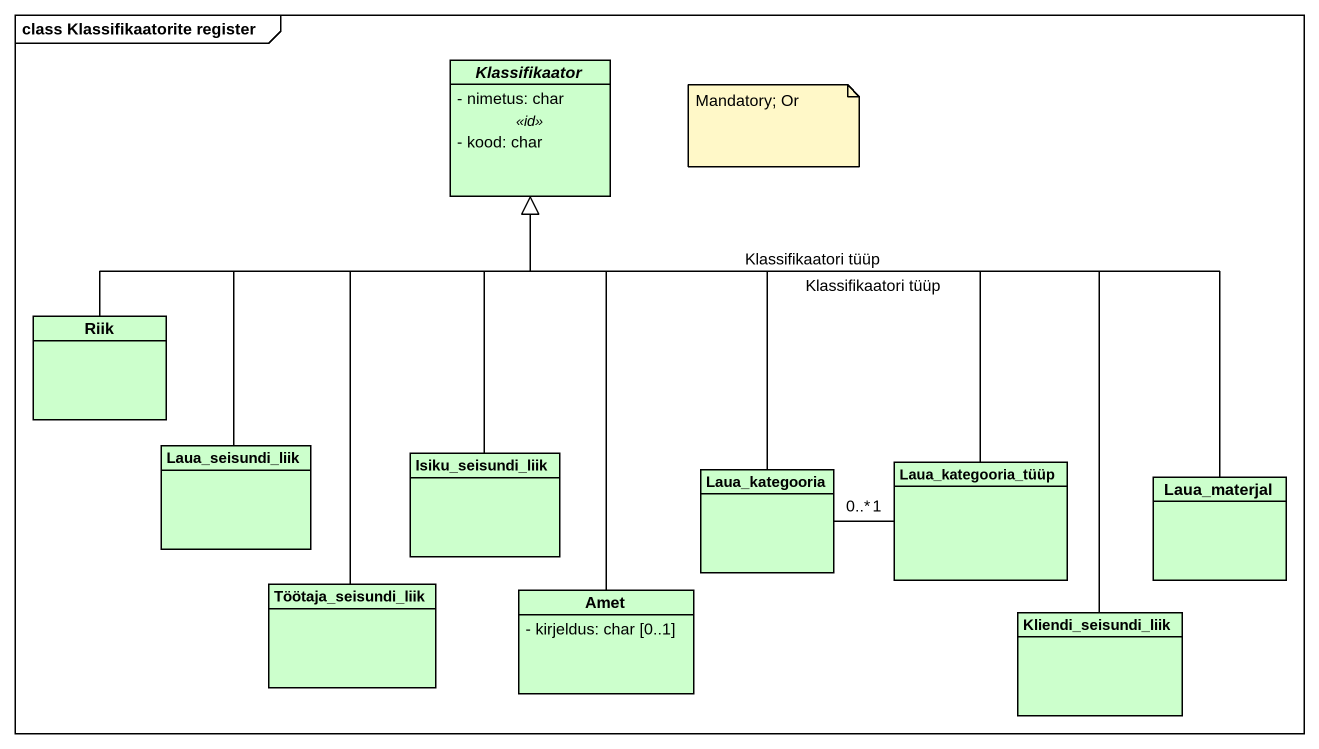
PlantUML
@startuml
mainframe class Klassifikaatorite register
hide circle
hide empty members
skinparam classAttributeIconSize 0
abstract class Klassifikaator #CCFFCC {
  - nimetus: char
  .. <<id>> ..
  - kood: char
}
class Riik #CCFFCC
class Laua_seisundi_liik #CCFFCC
class Isiku_seisundi_liik #CCFFCC
class Laua_kategooria #CCFFCC
class Laua_kategooria_tüüp #CCFFCC
class Laua_materjal #CCFFCC
class Töötaja_seisundi_liik #CCFFCC
class Amet #CCFFCC {
  - kirjeldus: char [0..1]
}
class Kliendi_seisundi_liik #CCFFCC
Riik -right-|> Klassifikaator
Laua_seisundi_liik -up-|> Klassifikaator
Isiku_seisundi_liik -up-|> Klassifikaator
Laua_kategooria -up-|> Klassifikaator
Laua_kategooria_tüüp -up-|> Klassifikaator
Laua_kategooria_tüüp "1" -left- "0..*" Laua_kategooria
Laua_materjal -left-|> Klassifikaator : Klassifikaatori tüüp
Töötaja_seisundi_liik -up-|> Klassifikaator
Amet -up-|> Klassifikaator
Kliendi_seisundi_liik -up-|> Klassifikaator : Klassifikaatori tüüp
note as N1
  Mandatory; Or
end note
@enduml
